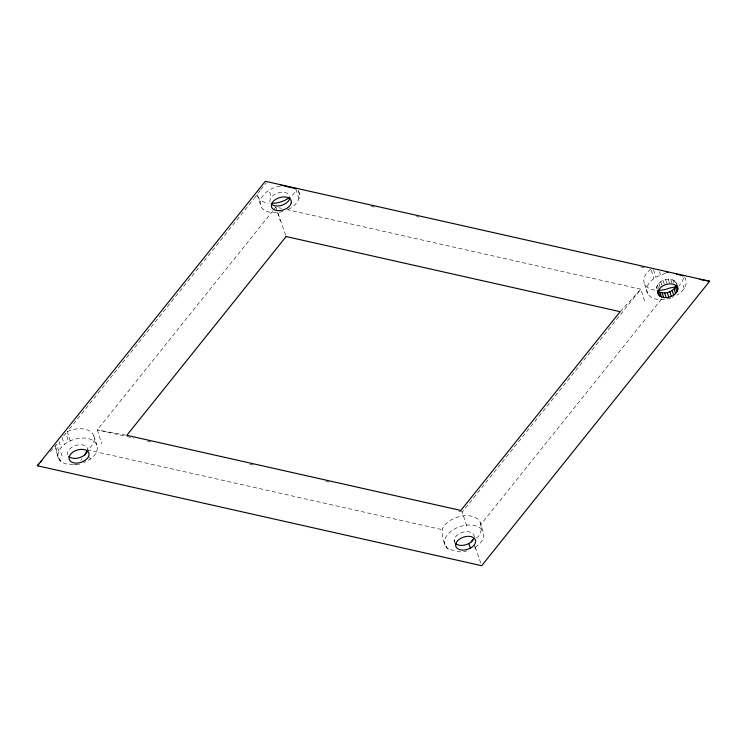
<?xml version="1.0" encoding="UTF-8"?>
<svg xmlns="http://www.w3.org/2000/svg" width="747" height="747" viewBox="0 0 747 747"><rect width="100%" height="100%" fill="white"/><g stroke="black" fill="none" stroke-linecap="round" stroke-linejoin="round"><path stroke-width="0.56" stroke-dasharray="3.73 2.8" d="M656.482 288.501C656.902 279.845 672.879 275.111 676.455 283.711M460.61 551.921L448.471 549.194L446.762 547.924L443.914 541.808L442.411 535.384L442.336 528.96A20.309 12.671 -17.6 0 1 461.87 516.074A20.309 12.671 -17.6 0 1 480.433 522.695L483.888 535.3A20.309 12.671 -17.6 0 1 473.458 548.317M79.714 464.036C72.44 465.848 57.482 464.802 57.864 454.634C59.06 446.855 66.511 442.093 73.383 439.619A20.309 12.671 -17.6 0 1 95.112 442.336A20.309 12.671 -17.6 0 1 90.854 458.751L83.711 462.72M683.477 278.136L681.992 282.497L678.986 285.634M50.348 451.608L56.641 444.372L58.78 451.113M258.135 193.053L260.021 190.476M80.779 460.423L82.067 458.705M70.283 440.935L67.333 431.626L253.616 199.085M254.344 198.179L257.257 194.547A20.309 12.671 -17.6 0 0 268.453 203.193M272.963 210.729L97.325 429.889L101.751 443.858M273.691 209.814L275.876 207.087L281.563 208.366M466.698 525.944L462.262 511.984L640.823 289.182L287.25 209.646M476.353 538.073C480.9 535.431 482.048 529.39 480.732 524.618L662.038 298.38M260.722 189.607L266.277 182.94M63.616 435.828L65.857 433.251L68.528 441.682M620.159 311.676L640.823 289.182L645.249 303.142M650.936 269.237L648.928 270.741A20.309 12.671 -17.6 0 0 656.333 290.284M665.549 273.253L655.819 277.118L651.879 280.05A20.309 12.671 -17.6 0 0 649.591 296.008A20.309 12.671 -17.6 0 0 671.478 297.792M672.459 297.418L673.738 296.783M67.333 431.626L70.423 430.309A20.309 12.671 -17.6 0 1 92.161 433.027A20.309 12.671 -17.6 0 1 87.894 449.442M74.009 464.961L76.399 464.027M280.237 186.152L278.304 186.442A20.309 12.671 -17.6 0 0 260.395 204.837A20.309 12.671 -17.6 0 0 284.514 210.953M125.701 435.109L97.325 429.889L125.739 436.285M371.054 206.284L374.471 207.05M416.565 216.518L418.843 217.032M640.702 266.94L644.11 267.706M126.878 436.537L133.704 438.078M147.346 441.141L150.754 441.907M249.666 464.158L254.213 465.185M325.832 481.292L329.25 482.058M458.854 511.209L462.262 511.984M87.278 449.843L442.168 529.67M448.471 549.194L446.482 547.065L443.914 541.808M55.698 445.782C56.006 451.646 57.584 457.976 61.861 462.225M475.213 547.168L480.919 563.527M275.876 207.087L286.138 236.547M684.756 277.025L685.27 278.64A20.309 12.671 -17.6 0 1 677.127 295.102M683.085 285.121L684.56 289.771M675.904 282.123L676.502 283.991M674.718 280.807L675.307 282.674M672.963 279.854L673.85 282.646M670.769 279.322L671.945 283.048M668.276 279.257L669.452 282.982M665.661 279.658L666.847 283.384M663.103 280.498L664.288 284.224M659.498 271.693L660.479 274.803M660.778 281.722L662.253 286.372M658.835 283.244L660.32 287.894M653.457 269.667L655.819 277.118M657.416 284.962L658.891 289.612M651.263 270.274L653.896 278.547M656.613 286.755L657.211 288.613M644.717 284.262L647.668 293.571M474.513 537.084L473.925 535.226A10.309 6.434 -17.6 0 0 463.196 532.135A10.309 6.434 -17.6 0 0 454.157 540.193L454.409 541.864M474.364 545.562L475.839 550.212M454.157 540.193L455.334 543.909M298.286 190.466L299.547 194.435M298.921 198.702L295.971 189.393L294.748 192.11A20.309 12.671 -17.6 0 1 290.536 196.741M277.576 212.456L280.302 221.056M269.686 192.128L271.161 196.788M257.257 194.547L260.208 203.856M93.907 435.903L96.858 445.212M88.221 451.057L87.334 448.265A10.309 6.434 -17.6 0 0 76.596 445.175A10.309 6.434 -17.6 0 0 67.566 453.233L67.818 454.904M89.575 457.089L90.228 459.153M62.122 437.546L64.298 444.409M58.976 441.337L60.974 447.63M60.965 452.57L62.44 457.229M59.732 459.853L60.04 460.824M55.773 448.051L57.864 454.634M57.211 454.531L58.294 457.948M480.433 522.695L480.732 524.618M444.951 545.077L444.446 541.79L445.287 538.27A20.309 12.671 -17.6 0 1 464.821 525.384A20.309 12.671 -17.6 0 1 483.393 532.004M466.604 551.025A20.309 12.671 -17.6 0 1 463.513 551.697M269.966 201.97A10.309 6.434 -17.6 0 1 275.886 193.818L278.398 192.875A10.309 6.434 -17.6 0 1 289.789 196.321M298.473 191.307A20.309 12.671 -17.6 0 1 299.286 197.89L297.698 201.419A20.309 12.671 -17.6 0 1 286.493 210.196"/><path stroke-width="1.12" d="M677.931 288.37C674.42 279.201 655.698 285.233 658.509 294.748C664.606 302.021 682.198 294.607 676.754 284.644M659.704 296.064L658.228 291.405C664.279 295 673.654 292.03 676.324 285.466L677.8 290.116M471.432 541.911L472.552 539.539M84.644 455.268L86.839 450.749M37.35 465.764L265.325 181.288L709.65 281.236L481.675 565.712L37.35 465.764L38.881 464.092M40.403 462.43L41.935 460.768M473.757 538.68A10.309 6.434 -17.6 0 1 468.883 543.499L466.436 544.563A10.309 6.434 -17.6 0 1 455.334 543.312M470.367 548.158L467.911 549.222A10.309 6.434 -17.6 0 1 455.838 543.657A10.309 6.434 -17.6 0 1 471.665 536.785A10.309 6.434 -17.6 0 1 470.367 548.158L468.883 543.499M676.829 286.493L669.508 288.109A20.309 12.671 -17.6 0 1 657.313 290.331M699.388 279.35L709.65 281.236M280.975 185.275L283.141 185.704M666.025 271.945L667.93 272.319M676.623 274.224L681.161 275.241M284.224 185.956L296.129 188.72M682.991 275.68L682.291 275.503L683.085 275.97M675.521 287.259L676.997 291.909M674.102 288.977L675.577 293.627M672.16 290.49L673.645 295.149M669.835 291.713L671.31 296.372M667.276 292.553L668.752 297.213M664.671 292.955L666.147 297.614M662.178 292.889L663.653 297.549M659.984 292.357L661.459 297.017M657.621 291.956L658.509 294.748M289.836 198.039A10.309 6.434 -17.6 0 1 282.637 204.995A10.309 6.434 -17.6 0 1 272.039 204.734M289.761 197.348A20.309 12.671 -17.6 0 1 271.348 203.389M87.166 451.72A10.309 6.434 -17.6 0 1 82.291 456.538L79.845 457.603A10.309 6.434 -17.6 0 1 68.733 456.352M286.138 236.547L126.841 435.324L460.862 510.453L620.159 311.676L286.138 236.547M83.767 461.198L81.32 462.262A10.309 6.434 -17.6 0 1 69.247 456.697A10.309 6.434 -17.6 0 1 85.065 449.825A10.309 6.434 -17.6 0 1 83.767 461.198M291.311 202.698L291.265 200.98A10.309 6.434 -17.6 0 0 275.82 199.309A10.309 6.434 -17.6 0 0 276.119 210.421A10.309 6.434 -17.6 0 0 291.311 202.698"/></g></svg>
